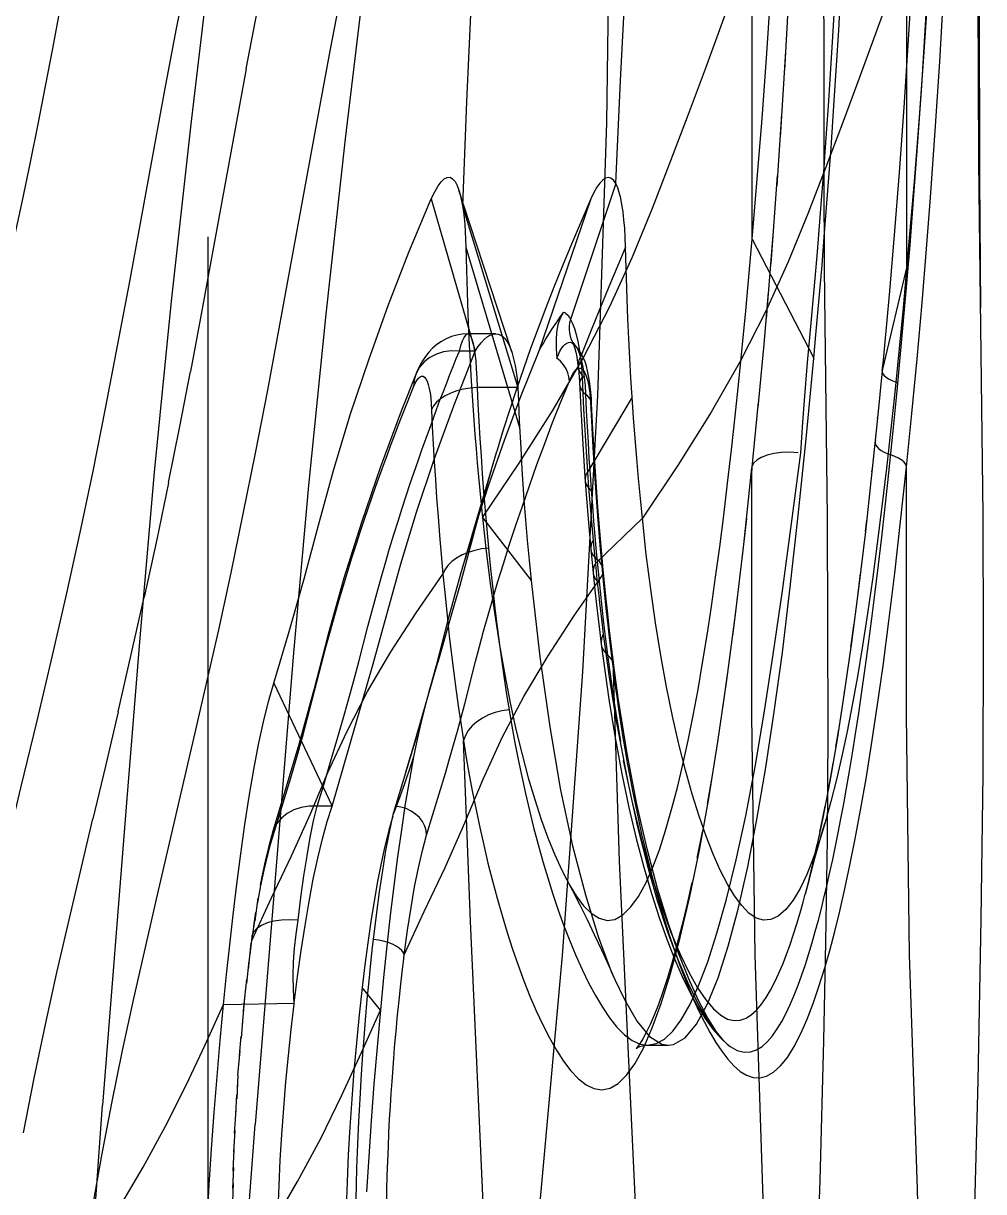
# Model space of a CAD drawing. Header units: inches. Extents: x 143011 to 144494, y -46023 to -44974.
# Drawn here: x 143825.37 to 143831.66, y -45379.39 to -45371.75 of the extents above; entities that cross this region are included whole.
import ezdxf

# ---------------------------------------------------------------- set-up
doc = ezdxf.new("R2010")
doc.units = ezdxf.units.IN
doc.header["$LTSCALE"] = 2
doc.header["$MEASUREMENT"] = 0
doc.linetypes.add('DASHED', pattern=[0.75, 0.5, -0.25])
doc.linetypes.add('HIDDEN', pattern=[9.525, 6.35, -3.175])
for name, color, linetype in [('CAV-COR', 1, 'CONTINUOUS'), ('DEFAULT_2', 8, 'HIDDEN'), ('wr2', 41, 'DASHED')]:
    doc.layers.add(name, color=color, linetype=linetype)

msp = doc.modelspace()

# ---------------------------------------------------------------- linework, layer by layer
at = {"layer": 'CAV-COR', "linetype": 'ByBlock'}
for p, q in [((143830.6109, -45371.8584), (143830.6086, -45371.277)), ((143831.1535, -45371.9857), (143831.1526, -45371.2521)), ((143830.7069, -45371.7916), (143830.7338, -45371.3295)), ((143831.2729, -45371.7924), (143831.2923, -45371.4523)), ((143830.6666, -45371.8696), (143830.6883, -45371.4929)), ((143831.6241, -45372.6472), (143831.6202, -45371.4902)), ((143831.3684, -45371.9963), (143831.3909, -45371.6103)), ((143830.6777, -45372.2535), (143830.7069, -45371.7916)), ((143831.2501, -45372.156), (143831.2729, -45371.7924)), ((143830.611, -45372.7498), (143830.6109, -45371.8584)), ((143830.6397, -45372.2861), (143830.6666, -45371.8696)), ((143831.3411, -45372.4195), (143831.3684, -45371.9963)), ((143831.2251, -45372.521), (143831.2501, -45372.156)), ((143830.6566, -45372.5614), (143830.6777, -45372.2535)), ((143831.3078, -45372.8868), (143831.3411, -45372.4195)), ((143831.1994, -45372.8702), (143831.2251, -45372.521)), ((143830.6341, -45372.8693), (143830.6566, -45372.5614)), ((143831.6277, -45373.031), (143831.6241, -45372.6472)), ((143830.6142, -45373.35), (143830.611, -45372.7498)), ((143830.6128, -45373.1431), (143830.6341, -45372.8693)), ((143831.1737, -45373.1976), (143831.1994, -45372.8702)), ((143831.2818, -45373.2232), (143831.3078, -45372.8868)), ((143831.6524, -45374.9656), (143831.6277, -45373.031)), ((143831.1484, -45373.5006), (143831.1737, -45373.1976)), ((143831.2525, -45373.5765), (143831.2818, -45373.2232)), ((143830.6326, -45374.9837), (143830.6142, -45373.35)), ((143831.0365, -45373.5246), (143830.9913, -45374.0206)), ((143831.1164, -45373.862), (143831.1484, -45373.5006)), ((143831.22, -45373.9421), (143831.2525, -45373.5765)), ((143831.0893, -45374.1509), (143831.1164, -45373.862)), ((143831.1859, -45374.3009), (143831.22, -45373.9421)), ((143830.9913, -45374.0206), (143830.9611, -45374.33)), ((143831.0634, -45374.4144), (143831.0893, -45374.1509)), ((143830.9611, -45374.33), (143830.9247, -45374.6813)), ((143831.1509, -45374.6486), (143831.1859, -45374.3009)), ((143831.0285, -45374.7509), (143831.0634, -45374.4144)), ((143831.6556, -45375.7818), (143831.6524, -45374.9656)), ((143830.6368, -45375.6825), (143830.6326, -45374.9837)), ((143830.637, -45376.3849), (143830.6368, -45375.6825)), ((143831.652, -45376.6589), (143831.6556, -45375.7818)), ((143830.6326, -45377.0852), (143830.637, -45376.3849)), ((143831.6405, -45377.612), (143831.652, -45376.6589)), ((143830.6232, -45377.7607), (143830.6326, -45377.0852)), ((143830.6289, -45377.3937), (143830.6314, -45377.3831)), ((143831.6196, -45378.669), (143831.6405, -45377.612)), ((143830.6098, -45378.4053), (143830.6232, -45377.7607)), ((143830.5846, -45379.3199), (143830.6098, -45378.4053)), ((143830.5541, -45380.2506), (143830.5846, -45379.3199))]:
    msp.add_line(p, q, dxfattribs=at)
for points in [[(143829.1307, -45367.1387), (143829.188, -45368.8658), (143829.2099, -45370.6199), (143829.1859, -45372.3949), (143829.1274, -45374.1822), (143829.0306, -45375.992), (143828.8976, -45377.8472), (143828.7237, -45379.7536), (143828.4971, -45381.7018), (143828.1875, -45383.689)], [(143831.1526, -45371.2521), (143830.8456, -45372.0947), (143830.7362, -45372.3888), (143830.6533, -45372.608)], [(143831.1893, -45371.395), (143831.1622, -45371.8542), (143831.1329, -45372.2972), (143831.1019, -45372.7236), (143831.0696, -45373.1329), (143831.0365, -45373.5246)], [(143830.611, -45372.691), (143830.6187, -45372.5865), (143830.6397, -45372.2861)], [(143830.9913, -45374.0206), (143830.9921, -45374.0307), (143830.9967, -45374.0414), (143831.005, -45374.0521), (143831.0169, -45374.0625), (143831.0321, -45374.0724), (143831.0503, -45374.0818), (143831.0712, -45374.0903), (143831.0944, -45374.0979)], [(143830.9455, -45374.4837), (143830.9462, -45374.4955), (143830.9506, -45374.5076), (143830.9588, -45374.5195), (143830.9705, -45374.5312), (143830.9855, -45374.5424), (143831.0036, -45374.5528), (143831.0244, -45374.5623), (143831.0474, -45374.5707)], [(143831.1509, -45374.6486), (143831.1454, -45374.6341), (143831.1348, -45374.6197), (143831.1191, -45374.6058), (143831.099, -45374.5928), (143831.0749, -45374.581), (143831.0474, -45374.5707)], [(143830.8149, -45377.0854), (143830.8499, -45376.8971), (143830.8856, -45376.6924), (143830.922, -45376.4667), (143830.9592, -45376.2195), (143830.997, -45375.9515), (143831.0351, -45375.6601), (143831.0734, -45375.3445), (143831.112, -45375.0066), (143831.1509, -45374.6486)], [(143831.0027, -45387.7838), (143831.082, -45386.4966), (143831.1575, -45385.1694), (143831.2233, -45383.7907), (143831.2603, -45382.3612), (143831.2608, -45380.8906), (143831.2221, -45379.3748), (143831.1702, -45377.8427), (143831.1511, -45376.2746), (143831.1509, -45374.6486)], [(143830.9247, -45374.6813), (143830.8813, -45375.0727), (143830.8365, -45375.4458), (143830.7904, -45375.7988), (143830.7434, -45376.1288), (143830.6958, -45376.433), (143830.6479, -45376.7097), (143830.6351, -45376.7762)], [(143830.6858, -45377.1334), (143830.7037, -45377.0447), (143830.7216, -45376.9529), (143830.7398, -45376.8554), (143830.7585, -45376.7518), (143830.7775, -45376.6421), (143830.7971, -45376.5245), (143830.8174, -45376.3979), (143830.8382, -45376.2627), (143830.8594, -45376.1195), (143830.8809, -45375.9676), (143830.9027, -45375.8076), (143830.9245, -45375.6414), (143830.9462, -45375.4685), (143830.9678, -45375.2899), (143830.9888, -45375.11), (143831.0285, -45374.7509)], [(143830.6203, -45377.9134), (143830.6483, -45377.8163), (143830.6812, -45377.6917), (143830.7142, -45377.5568), (143830.7475, -45377.412), (143830.7808, -45377.2569), (143830.8149, -45377.0854)], [(143830.6314, -45377.3831), (143830.6498, -45377.302), (143830.6678, -45377.2193), (143830.6858, -45377.1334)], [(143831.5437, -45381.0601), (143831.5681, -45380.4307), (143831.5884, -45379.8197), (143831.6196, -45378.669)]]:
    msp.add_lwpolyline(points, dxfattribs=at)
at = {"layer": 'DEFAULT_2', "color": 8, "linetype": 'HIDDEN'}
for p, q in [((143830.1406, -45373.1584), (143830.1401, -45371.207)), ((143831.6311, -45372.7603), (143831.6286, -45371.2835)), ((143830.354, -45372.0557), (143830.3841, -45371.5077)), ((143831.292, -45371.5071), (143831.2638, -45371.9347)), ((143830.2339, -45371.9739), (143830.2606, -45371.5783)), ((143830.2049, -45372.3698), (143830.2339, -45371.9739)), ((143830.3255, -45372.4933), (143830.3601, -45371.9294)), ((143831.1526, -45373.3391), (143831.1535, -45371.9857)), ((143831.2638, -45371.9347), (143831.2332, -45372.36)), ((143826.8287, -45372.0445), (143826.5301, -45373.675)), ((143830.1738, -45372.765), (143830.2049, -45372.3698)), ((143830.3032, -45372.809), (143830.334, -45372.3411)), ((143831.2332, -45372.36), (143831.2002, -45372.7824)), ((143830.6533, -45372.608), (143830.623, -45372.688)), ((143830.264, -45373.3182), (143830.3062, -45372.7419)), ((143830.5948, -45372.9049), (143830.611, -45372.691)), ((143831.6367, -45373.6064), (143831.6311, -45372.7603)), ((143829.2487, -45372.7956), (143828.9519, -45373.6841)), ((143830.1406, -45373.1584), (143830.1738, -45372.765)), ((143831.2002, -45372.7824), (143831.1648, -45373.2006)), ((143828.0399, -45372.8959), (143828.3276, -45373.8916)), ((143828.2898, -45373.0512), (143828.2213, -45372.8387)), ((143829.0849, -45372.8959), (143828.7435, -45373.8916)), ((143829.0849, -45372.8959), (143828.9586, -45373.1922)), ((143828.2445, -45372.9408), (143828.6061, -45374.1309)), ((143828.5664, -45373.8976), (143828.2898, -45373.0512)), ((143830.2334, -45373.6814), (143830.2769, -45373.1312)), ((143830.5976, -45373.3296), (143830.6128, -45373.1431)), ((143828.2661, -45373.2124), (143828.2721, -45373.4336)), ((143828.2661, -45373.2124), (143828.6182, -45374.3911)), ((143829.3153, -45373.3487), (143829.3117, -45373.2124)), ((143830.0981, -45373.6282), (143830.1406, -45373.1584)), ((143830.1406, -45373.1584), (143830.5446, -45373.9376)), ((143829.3195, -45373.483), (143829.3153, -45373.3487)), ((143831.1526, -45373.3391), (143830.9944, -45374.0101)), ((143828.2721, -45373.4336), (143828.2798, -45373.6475)), ((143829.2135, -45373.4453), (143829.1478, -45373.6043)), ((143830.5192, -45373.7784), (143830.5529, -45373.4158)), ((143829.3243, -45373.6153), (143829.3195, -45373.483)), ((143830.2461, -45373.5085), (143830.2141, -45373.8734)), ((143826.5301, -45373.675), (143826.4642, -45374.0256)), ((143829.1478, -45373.6043), (143829.082, -45373.7663)), ((143828.8256, -45373.7532), (143828.8075, -45373.7817)), ((143828.4611, -45373.7787), (143828.2794, -45373.7787)), ((143828.3671, -45373.8367), (143828.3866, -45373.8158)), ((143828.3866, -45373.8158), (143828.4062, -45373.7994)), ((143828.4062, -45373.7994), (143828.4256, -45373.7877)), ((143829.082, -45373.7663), (143829.016, -45373.9309)), ((143829.3394, -45373.9393), (143829.3328, -45373.8108)), ((143830.5025, -45373.9665), (143830.5192, -45373.7784)), ((143828.1717, -45373.8901), (143828.121, -45373.8968)), ((143828.224, -45373.8916), (143828.1717, -45373.8901)), ((143828.1881, -45374.2501), (143828.3276, -45373.8916)), ((143828.3276, -45373.8916), (143828.224, -45373.8916)), ((143828.8573, -45373.8754), (143828.861, -45373.9374)), ((143828.9656, -45373.8348), (143828.9663, -45373.836)), ((143828.9663, -45373.836), (143828.9927, -45373.8701)), ((143828.9711, -45373.8433), (143828.9767, -45373.8483)), ((143828.9767, -45373.8483), (143828.9768, -45373.8484)), ((143828.9781, -45373.8535), (143828.9927, -45373.8701)), ((143829.0083, -45373.8778), (143829.0159, -45373.9318)), ((143830.1799, -45374.2618), (143830.2167, -45373.8703)), ((143828.8858, -45373.9586), (143828.8614, -45373.9376)), ((143829.3466, -45374.0666), (143829.3394, -45373.9393)), ((143830.4937, -45374.4662), (143830.5446, -45373.9376)), ((143830.9913, -45374.0206), (143831.0014, -45373.9364)), ((143827.9411, -45374.0387), (143827.941, -45374.0389)), ((143829.0259, -45374.0385), (143829.027, -45374.0615)), ((143830.9944, -45374.0101), (143830.9913, -45374.0206)), ((143828.6061, -45374.1309), (143828.3405, -45374.1309)), ((143828.6061, -45374.1309), (143828.6099, -45374.2194)), ((143828.8881, -45374.2239), (143828.9439, -45374.0876)), ((143829.0084, -45374.0646), (143829.0104, -45374.0961)), ((143829.0104, -45374.0961), (143829.0184, -45374.2692)), ((143829.027, -45374.0615), (143829.0317, -45374.1671)), ((143829.3545, -45374.1928), (143829.3466, -45374.0666)), ((143829.0317, -45374.1671), (143829.0369, -45374.2715)), ((143829.05, -45374.1732), (143829.0548, -45374.2797)), ((143829.3545, -45374.1929), (143829.0624, -45374.6838)), ((143829.3638, -45374.3283), (143829.3545, -45374.1928)), ((143828.6099, -45374.2194), (143828.616, -45374.3489)), ((143829.0184, -45374.2692), (143829.0245, -45374.3864)), ((143829.0369, -45374.2715), (143829.0425, -45374.3753)), ((143829.0548, -45374.2797), (143829.0602, -45374.3853)), ((143829.083, -45374.2315), (143829.0849, -45374.2663)), ((143829.0849, -45374.2663), (143829.0887, -45374.3504)), ((143830.1387, -45374.6731), (143830.1812, -45374.2253)), ((143828.616, -45374.3489), (143828.6254, -45374.5278)), ((143829.0887, -45374.3504), (143829.093, -45374.4356)), ((143829.374, -45374.4623), (143829.3638, -45374.3283)), ((143830.9611, -45374.33), (143830.9641, -45374.3194)), ((143829.0425, -45374.3753), (143829.0487, -45374.4785)), ((143829.0602, -45374.3853), (143829.066, -45374.4901)), ((143829.0487, -45374.4785), (143829.0553, -45374.5812)), ((143829.066, -45374.4901), (143829.0724, -45374.5944)), ((143829.3848, -45374.5949), (143829.374, -45374.4623)), ((143830.4422, -45374.9676), (143830.4937, -45374.4662)), ((143830.9486, -45374.4721), (143830.9455, -45374.4837)), ((143828.4658, -45374.557), (143828.2293, -45375.3585)), ((143828.6254, -45374.5278), (143828.6333, -45374.6636)), ((143829.0553, -45374.5812), (143829.0624, -45374.6838)), ((143829.0724, -45374.5944), (143829.0793, -45374.6983)), ((143829.3965, -45374.7266), (143829.3848, -45374.5949)), ((143828.6333, -45374.6636), (143828.642, -45374.7984)), ((143829.0382, -45374.6108), (143829.0456, -45374.7181)), ((143830.138, -45374.6564), (143830.1387, -45374.6731)), ((143830.9247, -45374.6813), (143830.9302, -45374.6479)), ((143829.0456, -45374.7181), (143829.0537, -45374.828)), ((143829.0624, -45374.6838), (143829.0699, -45374.785)), ((143829.0793, -45374.6983), (143829.0867, -45374.8021)), ((143829.4088, -45374.8568), (143829.3965, -45374.7266)), ((143827.6274, -45374.9219), (143827.678, -45374.776)), ((143829.0699, -45374.785), (143829.0778, -45374.8848)), ((143829.0867, -45374.8021), (143829.0944, -45374.9043)), ((143829.0537, -45374.828), (143829.0689, -45375.016)), ((143829.0778, -45374.8848), (143829.0861, -45374.9839)), ((143829.4219, -45374.9854), (143829.4088, -45374.8568)), ((143828.5922, -45375.0375), (143828.6361, -45374.9079)), ((143829.0944, -45374.9043), (143829.1026, -45375.0056)), ((143829.1282, -45374.9717), (143829.1439, -45375.1619)), ((143828.3756, -45374.9818), (143828.6934, -45375.3926)), ((143828.6571, -45374.9981), (143828.6684, -45375.1296)), ((143829.0689, -45375.016), (143829.0843, -45375.1883)), ((143829.0861, -45374.9839), (143829.0948, -45375.0822)), ((143829.1026, -45375.0056), (143829.1111, -45375.1059)), ((143829.4219, -45374.9854), (143829.1139, -45375.2831)), ((143830.1025, -45374.9868), (143830.0726, -45375.2506)), ((143830.8813, -45375.0727), (143830.8916, -45374.9979)), ((143828.6684, -45375.1296), (143828.6806, -45375.261)), ((143829.0948, -45375.0822), (143829.104, -45375.1821)), ((143829.1111, -45375.1059), (143829.1201, -45375.2057)), ((143829.0843, -45375.1883), (143829.0948, -45375.2986)), ((143829.104, -45375.1821), (143829.1139, -45375.2831)), ((143829.1201, -45375.2057), (143829.1321, -45375.3326)), ((143829.1439, -45375.1619), (143829.1725, -45375.4685)), ((143827.6607, -45375.9396), (143827.841, -45375.2844)), ((143828.6806, -45375.261), (143828.6934, -45375.3926)), ((143829.1139, -45375.2831), (143829.1246, -45375.3877)), ((143828.9776, -45375.621), (143829.1617, -45375.3583)), ((143829.0948, -45375.2986), (143829.1108, -45375.4561)), ((143829.0988, -45375.3277), (143829.0991, -45375.3417)), ((143829.1321, -45375.3326), (143829.1452, -45375.4627)), ((143829.1617, -45375.3583), (143829.1658, -45375.3398)), ((143829.1658, -45375.3398), (143829.1659, -45375.3234)), ((143829.183, -45375.4959), (143829.1659, -45375.3234)), ((143830.8293, -45375.5145), (143830.8503, -45375.3467)), ((143829.1246, -45375.3877), (143829.1358, -45375.4913)), ((143825.9908, -45376.2522), (143826.1612, -45375.5025)), ((143829.1452, -45375.4627), (143829.1564, -45375.5684)), ((143830.042, -45375.5074), (143830.0109, -45375.7564)), ((143828.1907, -45375.5519), (143828.0825, -45375.9277)), ((143829.1564, -45375.5684), (143829.1682, -45375.6731)), ((143829.1319, -45375.6449), (143829.1425, -45375.7338)), ((143829.1535, -45375.6444), (143829.1659, -45375.745)), ((143826.4868, -45376.4282), (143826.6484, -45375.7158)), ((143827.5658, -45375.9259), (143827.6254, -45375.6942)), ((143829.1425, -45375.7338), (143829.1519, -45375.8094)), ((143829.1682, -45375.6731), (143829.1804, -45375.7767)), ((143830.7873, -45375.8306), (143830.8083, -45375.6755)), ((143828.1168, -45375.808), (143828.0247, -45376.119)), ((143829.1519, -45375.8094), (143829.1641, -45375.903)), ((143829.1659, -45375.745), (143829.2042, -45376.0254)), ((143829.1804, -45375.7767), (143829.1932, -45375.8791)), ((143829.2193, -45375.8896), (143829.2319, -45375.9901)), ((143827.3916, -45376.8712), (143827.6607, -45375.9396)), ((143827.9055, -45376.5401), (143828.0825, -45375.9277)), ((143828.0713, -45375.9497), (143827.992, -45376.245)), ((143829.1641, -45375.903), (143829.2022, -45376.1705)), ((143829.2723, -45377.2304), (143829.2319, -45375.9901)), ((143829.2319, -45375.9901), (143829.2424, -45376.0703)), ((143829.9792, -45375.9966), (143829.9468, -45376.2273)), ((143827.0087, -45376.0646), (143827.3916, -45376.8712)), ((143829.2424, -45376.0703), (143829.2537, -45376.1521)), ((143830.7434, -45376.1288), (143830.7463, -45376.1162)), ((143826.248, -45377.4516), (143826.4868, -45376.4282)), ((143827.9447, -45376.4089), (143827.7861, -45376.9349)), ((143830.6883, -45376.4826), (143830.707, -45376.3691)), ((143827.1736, -45376.4666), (143826.9988, -45377.0503)), ((143828.2957, -45377.6231), (143828.2509, -45376.4416)), ((143827.9062, -45376.5332), (143827.872, -45376.65)), ((143829.2971, -45376.5722), (143829.3885, -45376.997)), ((143828.0096, -45377.0613), (143828.1323, -45376.6543)), ((143829.8804, -45376.6569), (143829.8466, -45376.8544)), ((143826.9903, -45377.1135), (143827.1197, -45376.6841)), ((143827.2928, -45376.8712), (143827.3381, -45376.724)), ((143827.3916, -45376.8712), (143827.2401, -45376.8712)), ((143827.27, -45376.9675), (143827.2928, -45376.8712)), ((143827.3588, -45376.9712), (143827.3916, -45376.8712)), ((143827.8414, -45376.8762), (143827.8054, -45376.871)), ((143825.5891, -45377.9602), (143825.8252, -45376.9526)), ((143827.7885, -45376.935), (143827.7616, -45377.0287)), ((143827.7616, -45377.0287), (143827.7359, -45377.1319)), ((143829.8128, -45377.0393), (143829.7792, -45377.2114)), ((143830.6174, -45376.9776), (143830.5805, -45377.0966)), ((143830.5949, -45377.0547), (143830.6174, -45376.9768)), ((143829.3827, -45379.6137), (143829.2723, -45377.2304)), ((143830.5125, -45377.3512), (143830.488, -45377.4468)), ((143830.4893, -45377.4418), (143830.5018, -45377.3946)), ((143826.0928, -45378.1304), (143826.248, -45377.4516)), ((143826.9044, -45377.4737), (143826.8843, -45377.6205)), ((143827.2137, -45377.6513), (143827.2401, -45377.495)), ((143826.8895, -45377.5634), (143826.8756, -45377.655)), ((143826.8655, -45377.7489), (143826.8843, -45377.6205)), ((143826.8653, -45377.7272), (143826.853, -45377.844)), ((143826.8653, -45377.7273), (143826.8655, -45377.7489)), ((143826.8599, -45377.7672), (143826.8413, -45377.9378)), ((143827.644, -45377.8988), (143827.6553, -45377.7925)), ((143827.6553, -45377.7925), (143827.6609, -45377.7424)), ((143826.8451, -45377.8828), (143826.8305, -45378.0305)), ((143827.6058, -45377.9091), (143827.5877, -45378.057)), ((143827.6326, -45378.0128), (143827.644, -45377.8988)), ((143827.6211, -45378.1363), (143827.6326, -45378.0128)), ((143827.8288, -45378.1426), (143827.8403, -45378.0358)), ((143827.7067, -45378.205), (143827.5877, -45378.057)), ((143826.6577, -45378.4036), (143826.6795, -45378.1694)), ((143826.6795, -45378.1694), (143827.1438, -45378.159)), ((143826.8114, -45378.213), (143826.8205, -45378.1224)), ((143827.6096, -45378.2705), (143827.6211, -45378.1363)), ((143827.8173, -45378.2585), (143827.8288, -45378.1426)), ((143826.8054, -45378.249), (143826.7953, -45378.3883)), ((143827.7067, -45378.205), (143827.6848, -45378.4481)), ((143827.5981, -45378.4167), (143827.6096, -45378.2705)), ((143829.6209, -45378.3437), (143829.6757, -45378.2701)), ((143826.6374, -45378.6393), (143826.6577, -45378.4036)), ((143826.794, -45378.3754), (143826.7835, -45378.503)), ((143826.774, -45378.6311), (143826.7883, -45378.4729)), ((143827.6848, -45378.4481), (143827.6647, -45378.6896)), ((143829.455, -45378.4359), (143829.5926, -45378.4359)), ((143829.5924, -45378.4359), (143829.6256, -45378.4315)), ((143829.971, -45378.4227), (143829.9768, -45378.4277)), ((143826.6188, -45378.8761), (143826.6374, -45378.6393)), ((143826.774, -45378.6311), (143826.7664, -45378.7866)), ((143826.771, -45378.712), (143826.7762, -45378.6347)), ((143827.6647, -45378.6896), (143827.6467, -45378.9292)), ((143826.7655, -45378.759), (143826.7582, -45378.8862)), ((143826.6019, -45379.1131), (143826.6188, -45378.8761)), ((143826.752, -45379.0119), (143826.7622, -45378.8585)), ((143827.6467, -45378.9292), (143827.6307, -45379.1651)), ((143826.747, -45379.1355), (143826.7554, -45378.9944)), ((143826.587, -45379.3489), (143826.6019, -45379.1131)), ((143826.7432, -45379.2565), (143826.7504, -45379.1198)), ((143827.6307, -45379.1651), (143827.6169, -45379.3959)), ((143826.7408, -45379.3742), (143826.7468, -45379.2354)), ((143826.574, -45379.5825), (143826.587, -45379.3489)), ((143826.7408, -45379.3742), (143826.7398, -45379.4882)), ((143826.7439, -45379.3915), (143826.7446, -45379.3415))]:
    msp.add_line(p, q, dxfattribs=at)
for points in [[(143826.7538, -45369.9809), (143826.4661, -45372.4066), (143826.3378, -45373.5647), (143826.2268, -45374.6851), (143826.1318, -45375.7688), (143826.0461, -45376.8214), (143825.8883, -45378.827)], [(143827.7631, -45370.0907), (143827.4772, -45372.5018), (143827.3492, -45373.6509), (143827.2366, -45374.7718), (143827.1386, -45375.8661), (143826.8863, -45378.9551)], [(143829.2487, -45372.7956), (143829.2781, -45372.1216), (143829.3136, -45371.4657), (143829.3545, -45370.8268), (143829.3993, -45370.2048)], [(143826.0663, -45373.437), (143826.2957, -45372.1843), (143826.3729, -45371.7808), (143826.4503, -45371.387), (143826.5272, -45371.0093), (143826.6032, -45370.6498), (143826.6788, -45370.307)], [(143826.8288, -45372.044), (143826.8897, -45371.7274), (143826.9523, -45371.4105), (143827.0192, -45371.0816), (143827.0914, -45370.7389), (143827.1678, -45370.3889)], [(143828.3811, -45370.3168), (143828.3393, -45370.946), (143828.3018, -45371.5934), (143828.2698, -45372.2583), (143828.2445, -45372.9408)], [(143827.0494, -45373.7197), (143827.2947, -45372.3762), (143827.3809, -45371.9151), (143827.4708, -45371.453), (143827.5646, -45370.9931), (143827.6621, -45370.5379)], [(143828.3756, -45374.9818), (143828.6163, -45374.6246), (143828.8389, -45374.2755), (143829.0373, -45373.9341), (143829.2088, -45373.6006), (143829.3572, -45373.2748), (143829.4885, -45372.9559), (143829.6091, -45372.6444), (143829.7237, -45372.3408), (143829.834, -45372.0443), (143830.1401, -45371.207)], [(143824.5809, -45375.7255), (143824.6419, -45375.5479), (143824.7036, -45375.3647), (143824.7658, -45375.1759), (143824.8282, -45374.9806), (143824.8905, -45374.7791), (143824.9524, -45374.5713), (143825.0142, -45374.3553), (143825.0756, -45374.1302), (143825.136, -45373.8973), (143825.195, -45373.658), (143825.253, -45373.4109), (143825.3098, -45373.1579), (143825.3642, -45372.9053), (143825.4163, -45372.6553), (143825.4667, -45372.4058), (143825.5156, -45372.1573), (143825.5629, -45371.9103), (143825.609, -45371.664)], [(143828.0399, -45372.8959), (143828.0626, -45372.8488), (143828.0843, -45372.8111), (143828.1052, -45372.7828), (143828.1254, -45372.7641), (143828.1446, -45372.7547), (143828.1627, -45372.7544), (143828.1796, -45372.7633), (143828.1954, -45372.7812), (143828.2098, -45372.808), (143828.2213, -45372.8389)], [(143829.2487, -45372.7956), (143829.2328, -45372.7736), (143829.2163, -45372.7602), (143829.1992, -45372.7554), (143829.1812, -45372.7595), (143829.1626, -45372.7723), (143829.1436, -45372.7924), (143829.1244, -45372.8195), (143829.1048, -45372.854), (143829.0849, -45372.8959)], [(143830.623, -45372.688), (143830.5044, -45372.994), (143830.3759, -45373.3067), (143830.2314, -45373.6266), (143830.0645, -45373.9551), (143829.8715, -45374.2921), (143829.6553, -45374.6353), (143829.4219, -45374.9854)], [(143829.3117, -45373.2124), (143829.3095, -45373.1481), (143829.306, -45373.088), (143829.3014, -45373.0322), (143829.2955, -45372.9805), (143829.2884, -45372.933), (143829.2802, -45372.8907), (143829.2709, -45372.8538), (143829.2604, -45372.8221), (143829.2487, -45372.7956)], [(143827.0087, -45376.0646), (143827.1105, -45375.7268), (143827.2088, -45375.3827), (143827.3014, -45375.0322), (143827.3993, -45374.6731), (143827.5101, -45374.3091), (143827.6307, -45373.9486), (143827.7574, -45373.5942), (143827.8935, -45373.2434), (143828.0399, -45372.8959)], [(143828.2213, -45372.8389), (143828.2227, -45372.8434), (143828.2343, -45372.8877), (143828.2445, -45372.9408)], [(143830.5529, -45373.4158), (143830.5678, -45373.241), (143830.5948, -45372.9049)], [(143828.2445, -45372.9408), (143828.25, -45372.9783), (143828.2548, -45373.0189), (143828.2587, -45373.0626), (143828.262, -45373.1094), (143828.2644, -45373.1594), (143828.2661, -45373.2124)], [(143828.9586, -45373.1922), (143828.8995, -45373.3342), (143828.8433, -45373.4725), (143828.79, -45373.608), (143828.739, -45373.7424), (143828.6901, -45373.8759), (143828.6428, -45374.0082), (143828.5972, -45374.1408), (143828.5532, -45374.2742), (143828.5112, -45374.4075), (143828.471, -45374.5397), (143828.4658, -45374.557)], [(143829.3117, -45373.2124), (143829.279, -45373.2893), (143829.2135, -45373.4453)], [(143831.1648, -45373.2006), (143831.128, -45373.6088), (143831.1024, -45373.8759), (143831.0757, -45374.1401), (143831.048, -45374.4015), (143831.0192, -45374.6586), (143830.9895, -45374.9083), (143830.9587, -45375.151), (143830.9271, -45375.3862), (143830.8949, -45375.61), (143830.8623, -45375.8214), (143830.8291, -45376.0213), (143830.7954, -45376.2088), (143830.7615, -45376.3827), (143830.7271, -45376.5443), (143830.6919, -45376.6962), (143830.6558, -45376.8394), (143830.6174, -45376.9776)], [(143830.5446, -45373.9376), (143830.5583, -45373.7864), (143830.5976, -45373.3296)], [(143825.0268, -45378.1486), (143825.2462, -45377.2034), (143825.3534, -45376.7513), (143825.4597, -45376.3122), (143825.5606, -45375.8849), (143825.6536, -45375.4756), (143825.7413, -45375.0792), (143825.8261, -45374.6779), (143825.9084, -45374.267), (143826.0663, -45373.437)], [(143828.2798, -45373.6475), (143828.2842, -45373.7516), (143828.289, -45373.8541), (143828.2942, -45373.955), (143828.2997, -45374.0542), (143828.3057, -45374.152), (143828.3121, -45374.2485), (143828.3188, -45374.3436), (143828.326, -45374.4378), (143828.3334, -45374.5312), (143828.3412, -45374.6236), (143828.3494, -45374.7149), (143828.3578, -45374.805), (143828.3665, -45374.894), (143828.3756, -45374.9818)], [(143828.9057, -45373.6361), (143828.8847, -45373.6658), (143828.8643, -45373.6953), (143828.8446, -45373.7244), (143828.8256, -45373.7532)], [(143828.9057, -45373.6361), (143828.8833, -45373.6755), (143828.8684, -45373.7193), (143828.86, -45373.7671), (143828.8567, -45373.8189), (143828.8573, -45373.8754)], [(143828.9057, -45373.6361), (143828.9136, -45373.64), (143828.9214, -45373.6455), (143828.9292, -45373.6525), (143828.9369, -45373.6613), (143828.9445, -45373.6718), (143828.9519, -45373.6841)], [(143828.9265, -45377.3527), (143828.9411, -45377.3787), (143828.9889, -45377.4566), (143829.0373, -45377.5224), (143829.0871, -45377.5713), (143829.1384, -45377.6031), (143829.1906, -45377.6179), (143829.2424, -45377.6116), (143829.2946, -45377.5815), (143829.3465, -45377.5302), (143829.3962, -45377.4615), (143829.4436, -45377.3747), (143829.4895, -45377.2706), (143829.533, -45377.1553), (143829.5741, -45377.0295), (143829.6135, -45376.8926), (143829.6511, -45376.7485), (143829.687, -45376.598), (143829.7214, -45376.4404), (143829.7543, -45376.2767), (143829.786, -45376.1073), (143829.8162, -45375.9319), (143829.8455, -45375.7507), (143829.8739, -45375.5638), (143829.9012, -45375.3711), (143829.9279, -45375.1723), (143829.954, -45374.9669), (143829.9796, -45374.7554), (143830.0046, -45374.5389), (143830.029, -45374.317), (143830.0527, -45374.0901), (143830.0981, -45373.6282)], [(143829.3328, -45373.8108), (143829.327, -45373.6808), (143829.3243, -45373.6153)], [(143826.6484, -45375.7158), (143826.7291, -45375.3432), (143826.8095, -45374.9571), (143826.8897, -45374.5594), (143826.9698, -45374.147), (143827.0494, -45373.7197)], [(143828.9519, -45373.6841), (143828.9458, -45373.7061), (143828.9424, -45373.7284), (143828.9417, -45373.7509), (143828.9438, -45373.7731), (143828.9485, -45373.7947), (143828.9559, -45373.8155), (143828.9656, -45373.8348)], [(143828.9519, -45373.6841), (143828.9651, -45373.7113), (143828.9775, -45373.7447), (143828.989, -45373.7838), (143828.9993, -45373.8283), (143829.0083, -45373.8778)], [(143828.2797, -45373.7787), (143828.2424, -45373.7809), (143828.2071, -45373.7869), (143828.1723, -45373.7969), (143828.1385, -45373.8108), (143828.1064, -45373.8283), (143828.0761, -45373.8494), (143828.0479, -45373.8737), (143828.0232, -45373.8998), (143828.0016, -45373.9272), (143827.9825, -45373.956), (143827.9657, -45373.9857), (143827.9508, -45374.0161), (143827.941, -45374.0389)], [(143828.224, -45373.8916), (143828.2345, -45373.8551), (143828.2449, -45373.8251), (143828.2551, -45373.8022), (143828.2655, -45373.7868), (143828.2757, -45373.7794), (143828.2796, -45373.7787)], [(143828.2797, -45373.7787), (143828.2855, -45373.7802), (143828.2947, -45373.7894), (143828.3035, -45373.8069), (143828.3115, -45373.8325), (143828.3187, -45373.8662), (143828.3252, -45373.9074), (143828.3306, -45373.9552), (143828.3349, -45374.0088), (143828.3382, -45374.0676), (143828.3405, -45374.1309)], [(143828.4256, -45373.7877), (143828.4442, -45373.7809), (143828.4621, -45373.7787)], [(143828.4621, -45373.7787), (143828.4788, -45373.7809), (143828.4945, -45373.7871), (143828.5087, -45373.7969), (143828.5216, -45373.8097), (143828.5333, -45373.8253), (143828.5439, -45373.8431), (143828.5534, -45373.863), (143828.562, -45373.8847), (143828.5665, -45373.8976)], [(143828.8075, -45373.7817), (143828.7901, -45373.8097), (143828.7736, -45373.8372), (143828.7581, -45373.8645), (143828.7435, -45373.8916)], [(143828.121, -45373.8968), (143828.0735, -45373.9114), (143828.0306, -45373.9335), (143827.9936, -45373.9624), (143827.9637, -45373.9973), (143827.9411, -45374.0387)], [(143827.9792, -45374.538), (143828.0278, -45374.4019), (143828.0513, -45374.3372), (143828.0744, -45374.2746), (143828.097, -45374.2141), (143828.1192, -45374.1557), (143828.141, -45374.0992), (143828.1624, -45374.0446), (143828.1834, -45373.9918), (143828.2039, -45373.9408), (143828.224, -45373.8916)], [(143828.7436, -45373.8915), (143828.6264, -45374.1836), (143828.5176, -45374.4765), (143828.4151, -45374.7699), (143828.3186, -45375.0639), (143828.257, -45375.264)], [(143828.3276, -45373.8916), (143828.3474, -45373.862), (143828.3671, -45373.8367)], [(143828.5665, -45373.8976), (143828.5699, -45373.9083), (143828.5769, -45373.9334), (143828.5832, -45373.9597), (143828.5888, -45373.9869), (143828.5936, -45374.0148), (143828.5977, -45374.0433), (143828.6012, -45374.0723), (143828.604, -45374.1016), (143828.6061, -45374.1309)], [(143828.8614, -45373.9376), (143828.8717, -45373.9138), (143828.8822, -45373.8929), (143828.893, -45373.875), (143828.904, -45373.8604), (143828.9151, -45373.849), (143828.9264, -45373.8407), (143828.9376, -45373.8358), (143828.9488, -45373.8344), (143828.96, -45373.8368), (143828.9711, -45373.8433)], [(143828.982, -45373.8543), (143828.9718, -45373.8431), (143828.9668, -45373.8368), (143828.9656, -45373.8348)], [(143828.9667, -45373.837), (143828.9694, -45373.8432), (143828.974, -45373.8558), (143828.9798, -45373.875), (143828.9859, -45373.8998), (143828.9919, -45373.9302), (143828.9978, -45373.9668)], [(143829.0897, -45374.238), (143829.0879, -45374.203), (143829.0848, -45374.1617), (143829.0808, -45374.123), (143829.076, -45374.0868), (143829.0702, -45374.0529), (143829.0634, -45374.0212), (143829.0556, -45373.9914), (143829.0463, -45373.9628), (143829.0349, -45373.9347), (143829.0211, -45373.9075), (143829.0046, -45373.8815), (143828.9846, -45373.8566), (143828.9767, -45373.8483)], [(143828.9927, -45373.8701), (143829.0031, -45373.8914), (143829.0127, -45373.9175), (143829.0214, -45373.9481), (143829.0292, -45373.9832), (143829.0359, -45374.0225), (143829.0415, -45374.0659)], [(143828.9439, -45374.0876), (143828.9414, -45374.0609), (143828.9343, -45374.0339), (143828.9226, -45374.0074), (143828.9063, -45373.9821), (143828.8858, -45373.9586)], [(143828.9978, -45373.9668), (143829.0028, -45374.007), (143829.0059, -45374.0349), (143829.0084, -45374.0646)], [(143829.016, -45373.9309), (143829.0084, -45373.9465), (143829.0033, -45373.9624), (143829.001, -45373.9784), (143829.0012, -45373.9943), (143829.0014, -45373.9961)], [(143829.016, -45373.9309), (143829.0185, -45373.9514), (143829.0208, -45373.9725), (143829.0228, -45373.994), (143829.0245, -45374.016), (143829.0259, -45374.0385)], [(143830.4584, -45374.5581), (143830.4724, -45374.3567), (143830.4871, -45374.1594), (143830.5025, -45373.9665)], [(143826.3208, -45374.7522), (143826.3944, -45374.3844), (143826.4644, -45374.0244)], [(143827.9411, -45374.0387), (143827.8433, -45374.2842), (143827.7087, -45374.6488), (143827.5836, -45375.0134), (143827.4684, -45375.3792), (143827.3648, -45375.7452), (143827.2705, -45376.1085), (143827.1736, -45376.4666)], [(143827.941, -45374.0389), (143827.9286, -45374.0803), (143827.9245, -45374.1259)], [(143827.9245, -45374.1259), (143827.935, -45374.1024), (143827.9455, -45374.0836), (143827.9558, -45374.0695), (143827.9662, -45374.06), (143827.9766, -45374.0552), (143827.9864, -45374.0556), (143827.9957, -45374.0615), (143828.0046, -45374.0725), (143828.0127, -45374.0885), (143828.0199, -45374.1097), (143828.0264, -45374.1359), (143828.0318, -45374.1657), (143828.0362, -45374.1988), (143828.0395, -45374.2357), (143828.0418, -45374.2763)], [(143828.9439, -45374.0876), (143828.9531, -45374.067), (143828.9623, -45374.0493), (143828.9713, -45374.0344), (143828.9804, -45374.0224), (143828.9894, -45374.0132), (143828.9983, -45374.007), (143829.0026, -45374.0054)], [(143829.0016, -45373.9971), (143829.0042, -45374.0099), (143829.0098, -45374.0249), (143829.0179, -45374.0393), (143829.0285, -45374.0527), (143829.0414, -45374.065)], [(143829.0069, -45374.0039), (143829.0153, -45374.0039), (143829.0234, -45374.0069)], [(143829.0234, -45374.0069), (143829.0312, -45374.013), (143829.0387, -45374.0223), (143829.0457, -45374.0345), (143829.0523, -45374.0498), (143829.0585, -45374.0681), (143829.0641, -45374.0891), (143829.0691, -45374.1129), (143829.0735, -45374.1395)], [(143827.678, -45374.776), (143827.7268, -45374.6394), (143827.7505, -45374.5744), (143827.7737, -45374.5116), (143827.7965, -45374.4508), (143827.8189, -45374.3919), (143827.8408, -45374.3351), (143827.8624, -45374.2801), (143827.8835, -45374.2269), (143827.9042, -45374.1755), (143827.9245, -45374.1259)], [(143828.3405, -45374.1309), (143828.2947, -45374.1342), (143828.2499, -45374.1414), (143828.2071, -45374.1522), (143828.1673, -45374.1666), (143828.1315, -45374.184), (143828.1004, -45374.2042), (143828.0747, -45374.2266), (143828.0551, -45374.2508), (143828.0418, -45374.2763)], [(143828.3405, -45374.1309), (143828.3456, -45374.2394), (143828.3514, -45374.3502), (143828.3581, -45374.4631), (143828.3655, -45374.578), (143828.3738, -45374.6948), (143828.3828, -45374.8137), (143828.3927, -45374.9347), (143828.4035, -45375.0576), (143828.4151, -45375.1822)], [(143829.027, -45374.0615), (143829.0192, -45374.074), (143829.0139, -45374.087), (143829.0113, -45374.1001), (143829.011, -45374.1094)], [(143829.011, -45374.1094), (143829.0113, -45374.1133), (143829.014, -45374.1263), (143829.0193, -45374.1389), (143829.0271, -45374.151), (143829.0374, -45374.1625), (143829.05, -45374.1732)], [(143829.0415, -45374.0659), (143829.0434, -45374.0824), (143829.0451, -45374.0995), (143829.0466, -45374.1171), (143829.0479, -45374.1353), (143829.0491, -45374.154), (143829.05, -45374.1732)], [(143829.0897, -45374.2379), (143829.0894, -45374.2333), (143829.0854, -45374.2171), (143829.0774, -45374.2014), (143829.0655, -45374.1867), (143829.05, -45374.1732)], [(143829.0735, -45374.1395), (143829.0773, -45374.1682), (143829.0805, -45374.1988), (143829.083, -45374.2315)], [(143827.841, -45375.2844), (143827.9432, -45374.9465), (143828.06, -45374.6018), (143828.1881, -45374.2501)], [(143828.0418, -45374.2763), (143828.0469, -45374.3873), (143828.0528, -45374.5005), (143828.0595, -45374.6159), (143828.0669, -45374.7333), (143828.0752, -45374.8529), (143828.0843, -45374.9745), (143828.0942, -45375.0983), (143828.105, -45375.224), (143828.1165, -45375.3517)], [(143828.6361, -45374.9079), (143828.6828, -45374.7733), (143828.732, -45374.635), (143828.7826, -45374.4968), (143828.8344, -45374.3602), (143828.8881, -45374.2239)], [(143829.0849, -45374.2663), (143829.0892, -45374.2499), (143829.0897, -45374.238)], [(143829.1659, -45375.3234), (143829.1565, -45375.2218), (143829.1433, -45375.0711), (143829.1306, -45374.9137), (143829.1186, -45374.7498), (143829.1075, -45374.5791), (143829.0975, -45374.4018), (143829.0897, -45374.2379)], [(143829.0245, -45374.3864), (143829.0312, -45374.5003), (143829.0382, -45374.6108)], [(143829.093, -45374.4356), (143829.0977, -45374.5219), (143829.1084, -45374.6979)], [(143827.9029, -45374.7595), (143827.9543, -45374.6095), (143827.9792, -45374.538)], [(143829.6757, -45378.2701), (143829.7319, -45378.1719), (143829.79, -45378.0458), (143829.8495, -45377.8893), (143829.9101, -45377.7018), (143829.9725, -45377.4803), (143830.0361, -45377.2229), (143830.0987, -45376.9331), (143830.1595, -45376.6135), (143830.2193, -45376.2617), (143830.279, -45375.877), (143830.3389, -45375.4615), (143830.3987, -45375.0205), (143830.4584, -45374.5581)], [(143830.4423, -45374.5568), (143830.3867, -45374.5543), (143830.3329, -45374.5563), (143830.2828, -45374.5627), (143830.2381, -45374.5733), (143830.2002, -45374.5878), (143830.1705, -45374.6057), (143830.1499, -45374.6264), (143830.1392, -45374.6491), (143830.138, -45374.6564)], [(143828.2509, -45376.4416), (143828.2692, -45376.5536), (143828.2891, -45376.6664), (143828.3105, -45376.7801), (143828.3333, -45376.8949), (143828.3575, -45377.0106), (143828.3835, -45377.1264), (143828.4111, -45377.2426), (143828.4403, -45377.3589), (143828.4711, -45377.4736), (143828.5033, -45377.5863), (143828.537, -45377.6973), (143828.5721, -45377.8057), (143828.6087, -45377.9116), (143828.6465, -45378.0148), (143828.6861, -45378.1141), (143828.7272, -45378.21), (143828.7696, -45378.3021), (143828.8137, -45378.3877), (143828.8592, -45378.4674), (143828.9058, -45378.5407), (143828.9538, -45378.6031), (143829.0029, -45378.6549), (143829.0532, -45378.6957), (143829.1045, -45378.7197), (143829.1569, -45378.7267), (143829.21, -45378.7167), (143829.2637, -45378.6851), (143829.3179, -45378.6323), (143829.3726, -45378.5576), (143829.4283, -45378.4543), (143829.4861, -45378.3221), (143829.5457, -45378.1612), (143829.6064, -45377.9652), (143829.6686, -45377.7313), (143829.7323, -45377.4621), (143829.7952, -45377.1591), (143829.8564, -45376.8209), (143829.9168, -45376.4485), (143829.9754, -45376.0465), (143830.0319, -45375.6164), (143830.0864, -45375.1572), (143830.138, -45374.6564)], [(143828.4325, -45374.671), (143828.3957, -45374.8015), (143828.3605, -45374.9296)], [(143829.0624, -45374.6838), (143829.0547, -45374.6974), (143829.0495, -45374.7112), (143829.047, -45374.7253), (143829.0469, -45374.7367)], [(143829.0469, -45374.7367), (143829.0471, -45374.7392), (143829.05, -45374.753), (143829.0554, -45374.7663), (143829.0634, -45374.7791), (143829.0739, -45374.791), (143829.0867, -45374.8021)], [(143829.1084, -45374.6979), (143829.1145, -45374.7878), (143829.1282, -45374.9717)], [(143829.9885, -45387.6938), (143830.0684, -45386.4074), (143830.1442, -45385.083), (143830.2099, -45383.7179), (143830.2469, -45382.3115), (143830.2481, -45380.8642), (143830.2111, -45379.3756), (143830.1593, -45377.8468), (143830.1391, -45376.2794), (143830.1387, -45374.6731)], [(143826.3205, -45374.7535), (143826.2434, -45375.1251), (143826.1612, -45375.5025)], [(143827.6254, -45375.6942), (143827.683, -45375.478), (143827.7113, -45375.3757), (143827.7395, -45375.2774), (143827.7676, -45375.183), (143827.7954, -45375.0919), (143827.8228, -45375.0043), (143827.8499, -45374.92), (143827.8766, -45374.8385), (143827.9029, -45374.7595)], [(143828.642, -45374.7984), (143828.6468, -45374.8653), (143828.6571, -45374.9981)], [(143827.3218, -45375.9397), (143827.3508, -45375.8293), (143827.3797, -45375.7225), (143827.4084, -45375.6195), (143827.4369, -45375.5205), (143827.4651, -45375.4252), (143827.4931, -45375.3334), (143827.5207, -45375.245), (143827.5479, -45375.16), (143827.5748, -45375.0779), (143827.6013, -45374.9985), (143827.6274, -45374.9219)], [(143828.3605, -45374.9296), (143828.2261, -45375.4254), (143828.1907, -45375.5519)], [(143829.6256, -45378.4315), (143829.7016, -45378.3873), (143829.7759, -45378.2966), (143829.8478, -45378.1642), (143829.9171, -45377.9941), (143829.984, -45377.7868), (143830.0488, -45377.5439), (143830.1115, -45377.2676), (143830.172, -45376.9588), (143830.2301, -45376.618), (143830.2852, -45376.2528), (143830.338, -45375.864), (143830.3901, -45375.437), (143830.4422, -45374.9676)], [(143828.3756, -45374.9818), (143828.3996, -45375.2007), (143828.4264, -45375.4127), (143828.4557, -45375.6179), (143828.4872, -45375.8176), (143828.5209, -45376.0108), (143828.5567, -45376.1945), (143828.5945, -45376.3679), (143828.634, -45376.5318), (143828.6749, -45376.6849), (143828.7169, -45376.8267), (143828.7598, -45376.9577), (143828.8039, -45377.0784), (143828.8488, -45377.1894), (143828.8944, -45377.29), (143828.9265, -45377.3527)], [(143828.4118, -45375.6209), (143828.4429, -45375.5126), (143828.4763, -45375.4003), (143828.5123, -45375.2838), (143828.5509, -45375.1629), (143828.5922, -45375.0375)], [(143830.3602, -45377.5474), (143830.3114, -45377.5908), (143830.2634, -45377.6132), (143830.2152, -45377.6167), (143830.1671, -45377.6027), (143830.1195, -45377.5708), (143830.0722, -45377.5214), (143830.0251, -45377.4578), (143829.9783, -45377.3806), (143829.9319, -45377.2892), (143829.8855, -45377.1844), (143829.8392, -45377.0667), (143829.7933, -45376.9358), (143829.7482, -45376.7918), (143829.7038, -45376.6344), (143829.6605, -45376.4641), (143829.619, -45376.2824), (143829.5797, -45376.0886), (143829.5426, -45375.8834), (143829.5081, -45375.6704), (143829.4762, -45375.4506), (143829.4474, -45375.2224), (143829.4219, -45374.9854)], [(143829.0992, -45375.1313), (143829.0916, -45375.1456), (143829.0865, -45375.1602), (143829.0841, -45375.175), (143829.0843, -45375.1883)], [(143828.4151, -45375.1822), (143828.3691, -45375.187), (143828.3241, -45375.196), (143828.2813, -45375.2092), (143828.2415, -45375.2262), (143828.2056, -45375.2465), (143828.1746, -45375.2698), (143828.149, -45375.2955), (143828.1295, -45375.323), (143828.1165, -45375.3517)], [(143828.4151, -45375.1822), (143828.4285, -45375.3177), (143828.4423, -45375.4487), (143828.4565, -45375.575), (143828.4711, -45375.6967), (143828.486, -45375.8139), (143828.5014, -45375.9267), (143828.517, -45376.0353), (143828.533, -45376.1397), (143828.5493, -45376.2399)], [(143829.0843, -45375.1883), (143829.0874, -45375.2041), (143829.093, -45375.2181), (143829.1011, -45375.2314), (143829.1118, -45375.2439), (143829.1247, -45375.2554)], [(143829.1139, -45375.2831), (143829.1062, -45375.2977), (143829.1012, -45375.3127), (143829.0988, -45375.3277)], [(143829.1659, -45375.3234), (143829.1657, -45375.3213), (143829.1614, -45375.3032), (143829.153, -45375.286), (143829.1407, -45375.2699), (143829.1247, -45375.2554)], [(143826.8655, -45377.7489), (143826.9935, -45377.4701), (143827.1256, -45377.1946), (143827.249, -45376.9216), (143827.3639, -45376.651), (143827.4863, -45376.3838), (143827.6225, -45376.1203), (143827.7755, -45375.8605), (143827.9415, -45375.6045), (143828.1165, -45375.3517)], [(143828.2293, -45375.3585), (143828.1478, -45375.654), (143828.0713, -45375.9497)], [(143828.1165, -45375.3517), (143828.1299, -45375.4906), (143828.1438, -45375.625), (143828.158, -45375.7548), (143828.1726, -45375.8801), (143828.1876, -45376.0009), (143828.2029, -45376.1174), (143828.2186, -45376.2297), (143828.2346, -45376.3378), (143828.2509, -45376.4416)], [(143829.0991, -45375.3417), (143829.1022, -45375.3574), (143829.1078, -45375.3716), (143829.116, -45375.3852), (143829.1267, -45375.3978), (143829.1397, -45375.4095)], [(143828.6934, -45375.3926), (143828.7514, -45375.8939), (143828.8156, -45376.3519), (143828.8859, -45376.765), (143828.9641, -45377.1309), (143829.0485, -45377.4502), (143829.1335, -45377.7247), (143829.2184, -45377.9532), (143829.2405, -45378.0047)], [(143829.1108, -45375.4561), (143829.1213, -45375.5524), (143829.1319, -45375.6449)], [(143829.1358, -45375.4913), (143829.1416, -45375.5426), (143829.1535, -45375.6444)], [(143829.1725, -45375.4685), (143829.1836, -45375.5767), (143829.1951, -45375.6829)], [(143829.2353, -45375.9496), (143829.2325, -45375.9281), (143829.2199, -45375.8267), (143829.2074, -45375.721), (143829.1951, -45375.6107), (143829.183, -45375.4959)], [(143827.8629, -45377.8445), (143827.9933, -45377.559), (143828.1302, -45377.2729), (143828.2601, -45376.9793), (143828.3796, -45376.6937), (143828.5051, -45376.422), (143828.6455, -45376.1531), (143828.8041, -45375.8861), (143828.9776, -45375.621)], [(143828.3303, -45375.9235), (143828.3559, -45375.8256), (143828.3829, -45375.7251), (143828.4118, -45375.6209)], [(143829.1951, -45375.6829), (143829.207, -45375.7872), (143829.2193, -45375.8896)], [(143829.1659, -45375.745), (143829.1584, -45375.7606), (143829.1535, -45375.7765), (143829.1513, -45375.7925), (143829.1519, -45375.8094)], [(143829.1519, -45375.8094), (143829.155, -45375.8241), (143829.1608, -45375.8391), (143829.1692, -45375.8534), (143829.1801, -45375.8668), (143829.1932, -45375.8791)], [(143829.2353, -45375.9495), (143829.2307, -45375.9304), (143829.2221, -45375.9119), (143829.2095, -45375.8946), (143829.1932, -45375.8791)], [(143829.1932, -45375.8791), (143829.2326, -45376.1653), (143829.2781, -45376.4483)], [(143827.1197, -45376.6841), (143827.1593, -45376.5495), (143827.1963, -45376.4191), (143827.2305, -45376.293), (143827.3218, -45375.9397)], [(143827.3381, -45376.724), (143827.3813, -45376.5808), (143827.4224, -45376.4417), (143827.4615, -45376.3064), (143827.4986, -45376.1751), (143827.5335, -45376.0482), (143827.5658, -45375.9259)], [(143828.1861, -45376.4696), (143828.2113, -45376.3795), (143828.2353, -45376.2911), (143828.2589, -45376.2015), (143828.3303, -45375.9235)], [(143829.2319, -45375.9901), (143829.2357, -45375.97), (143829.2353, -45375.9496)], [(143829.9709, -45378.4227), (143829.9532, -45378.4048), (143829.9078, -45378.3479), (143829.851, -45378.2583), (143829.7895, -45378.1421), (143829.7255, -45378.0011), (143829.6588, -45377.8325), (143829.5905, -45377.6353), (143829.5216, -45377.4087), (143829.4533, -45377.1505), (143829.3865, -45376.8569), (143829.3228, -45376.5268), (143829.2643, -45376.1616), (143829.2353, -45375.9495)], [(143829.2042, -45376.0254), (143829.2478, -45376.3021), (143829.3298, -45376.7253)], [(143826.6795, -45378.1694), (143826.6992, -45377.9734), (143826.7204, -45377.7773), (143826.7432, -45377.581), (143826.7676, -45377.3819), (143826.7936, -45377.1827), (143826.8206, -45376.9908), (143826.849, -45376.8068), (143826.879, -45376.6302), (143826.9098, -45376.4671), (143826.9415, -45376.3194), (143826.9746, -45376.1853), (143827.0087, -45376.0646)], [(143829.2022, -45376.1705), (143829.2434, -45376.4227), (143829.2873, -45376.6588), (143829.3334, -45376.8788), (143829.3814, -45377.0828), (143829.4307, -45377.2708), (143829.4809, -45377.4429), (143829.5315, -45377.5998), (143829.5822, -45377.742), (143829.6326, -45377.8702), (143829.6827, -45377.9857), (143829.7324, -45378.0884), (143829.7818, -45378.179), (143829.8322, -45378.2599), (143829.884, -45378.3308), (143829.938, -45378.3918), (143829.9768, -45378.4277)], [(143829.2537, -45376.1521), (143829.2659, -45376.2355), (143829.2788, -45376.3208), (143829.2925, -45376.4077), (143829.3072, -45376.4961), (143829.3228, -45376.5859), (143829.3394, -45376.6772), (143829.3572, -45376.7696), (143829.376, -45376.8632), (143829.3959, -45376.9578), (143829.417, -45377.053), (143829.4395, -45377.149), (143829.4631, -45377.2456), (143829.4879, -45377.3415), (143829.5138, -45377.4364), (143829.5407, -45377.5306), (143829.5687, -45377.6231), (143829.5977, -45377.7138), (143829.6275, -45377.8028), (143829.6585, -45377.8896), (143829.6904, -45377.9743), (143829.7233, -45378.0569)], [(143825.9904, -45376.2538), (143825.9072, -45376.6091), (143825.8248, -45376.9543)], [(143828.0015, -45376.2043), (143827.982, -45376.282), (143827.9626, -45376.365), (143827.9434, -45376.4536), (143827.9243, -45376.5476)], [(143828.5493, -45376.2399), (143828.5029, -45376.2461), (143828.4577, -45376.2573), (143828.4145, -45376.2732), (143828.3746, -45376.2936), (143828.3387, -45376.3178), (143828.3077, -45376.3454), (143828.2824, -45376.3758), (143828.2633, -45376.4081), (143828.2509, -45376.4416)], [(143828.5493, -45376.2399), (143828.5677, -45376.3474), (143828.5876, -45376.4562), (143828.609, -45376.5661), (143828.6318, -45376.6766), (143828.6561, -45376.7875), (143828.682, -45376.8989), (143828.7098, -45377.0106), (143828.7391, -45377.1219), (143828.77, -45377.232), (143828.8023, -45377.3403), (143828.8362, -45377.4466), (143828.8714, -45377.551), (143828.9081, -45377.6528), (143828.9463, -45377.7516), (143828.986, -45377.8475), (143829.0273, -45377.9398), (143829.0701, -45378.0275), (143829.1143, -45378.1103), (143829.16, -45378.187), (143829.207, -45378.2562), (143829.2553, -45378.3169), (143829.3047, -45378.3672), (143829.3553, -45378.4051), (143829.4068, -45378.4286), (143829.455, -45378.4359)], [(143828.1323, -45376.6543), (143828.1597, -45376.5613), (143828.1861, -45376.4696)], [(143827.9243, -45376.5476), (143827.8966, -45376.6972), (143827.8701, -45376.8562), (143827.8446, -45377.0244), (143827.8197, -45377.2031), (143827.7953, -45377.3911), (143827.7718, -45377.5856), (143827.7493, -45377.7856), (143827.7277, -45377.992), (143827.7067, -45378.205)], [(143827.9244, -45376.5475), (143827.9089, -45376.5946), (143827.8934, -45376.6407), (143827.878, -45376.6859), (143827.8627, -45376.73), (143827.8473, -45376.773), (143827.832, -45376.8151), (143827.8167, -45376.8561), (143827.8014, -45376.896), (143827.7861, -45376.9349)], [(143830.6348, -45376.7825), (143830.6522, -45376.6884), (143830.6701, -45376.5884)], [(143830.6351, -45376.7762), (143830.6002, -45376.9582), (143830.553, -45377.1794), (143830.5065, -45377.3749)], [(143827.2401, -45376.8712), (143827.1889, -45376.8793), (143827.1409, -45376.8952), (143827.0976, -45376.9184), (143827.0603, -45376.9483), (143827.0301, -45376.9839), (143827.008, -45377.0242), (143826.9998, -45377.0467)], [(143828.0096, -45377.0613), (143828.0064, -45377.0307), (143827.9971, -45377.0006), (143827.9821, -45376.9718), (143827.962, -45376.9454), (143827.9373, -45376.9221), (143827.9084, -45376.9023), (143827.8761, -45376.8868), (143827.8414, -45376.8762)], [(143829.3529, -45376.8362), (143829.4143, -45377.0876), (143829.4778, -45377.3143), (143829.5421, -45377.5146), (143829.6066, -45377.6901), (143829.669, -45377.8386), (143829.7277, -45377.9606), (143829.7834, -45378.0595)], [(143830.5835, -45377.0402), (143830.6007, -45376.957), (143830.6178, -45376.8712)], [(143827.6609, -45377.7424), (143827.6806, -45377.583), (143827.7009, -45377.4321), (143827.7219, -45377.2908), (143827.7435, -45377.1603), (143827.7657, -45377.0414), (143827.7885, -45376.935)], [(143827.1684, -45377.6174), (143827.1871, -45377.4681), (143827.2066, -45377.3274), (143827.2269, -45377.1964), (143827.2481, -45377.0761), (143827.27, -45376.9675)], [(143827.2401, -45377.495), (143827.2679, -45377.3476), (143827.2969, -45377.2104), (143827.3272, -45377.0846), (143827.3588, -45376.9712)], [(143829.3885, -45376.997), (143829.4528, -45377.2554), (143829.5194, -45377.4878), (143829.5866, -45377.6935), (143829.6539, -45377.8747), (143829.719, -45378.0279), (143829.7806, -45378.1539), (143829.8388, -45378.2562), (143829.8941, -45378.3377), (143829.9467, -45378.3996), (143829.971, -45378.4227)], [(143826.9038, -45377.5011), (143826.9241, -45377.3907), (143826.9453, -45377.2894), (143826.9673, -45377.197), (143826.9903, -45377.1135)], [(143826.9998, -45377.0467), (143826.9937, -45377.0675), (143826.9735, -45377.1419), (143826.9546, -45377.22), (143826.9369, -45377.3015), (143826.9202, -45377.3862)], [(143826.9988, -45377.0503), (143826.9946, -45377.0678), (143826.9903, -45377.1135)], [(143827.956, -45377.2736), (143827.9821, -45377.1616), (143828.0096, -45377.0613)], [(143830.5805, -45377.0966), (143830.5404, -45377.2119), (143830.4986, -45377.3174), (143830.4551, -45377.4085), (143830.4089, -45377.4851), (143830.3602, -45377.5474)], [(143830.5018, -45377.3946), (143830.5513, -45377.2111), (143830.5743, -45377.1277), (143830.5949, -45377.0547)], [(143827.7359, -45377.1319), (143827.7114, -45377.2439), (143827.6882, -45377.3641), (143827.6661, -45377.4916), (143827.6451, -45377.6255), (143827.625, -45377.765), (143827.6058, -45377.9091)], [(143830.5125, -45377.3512), (143830.5308, -45377.2761), (143830.5487, -45377.199), (143830.5663, -45377.1204)], [(143827.8629, -45377.8445), (143827.8848, -45377.6831), (143827.9074, -45377.5342), (143827.9311, -45377.3977), (143827.956, -45377.2736)], [(143828.9266, -45377.3522), (143828.9643, -45377.4236), (143829.0119, -45377.5163), (143829.0595, -45377.6118), (143829.1071, -45377.7103), (143829.1545, -45377.8114), (143829.2017, -45377.9151), (143829.2415, -45378.0047)], [(143829.7459, -45377.3711), (143829.7128, -45377.5187), (143829.6802, -45377.6544), (143829.6481, -45377.7788), (143829.6166, -45377.8921), (143829.5859, -45377.9944), (143829.556, -45378.0863), (143829.527, -45378.168), (143829.4992, -45378.2391), (143829.4725, -45378.3007), (143829.4473, -45378.3527), (143829.4248, -45378.3937), (143829.4068, -45378.4225)], [(143829.9768, -45378.4277), (143829.9964, -45378.443), (143830.0433, -45378.4696), (143830.0877, -45378.481), (143830.1294, -45378.4791), (143830.1688, -45378.4658), (143830.2058, -45378.4428), (143830.2407, -45378.4115), (143830.2737, -45378.3732), (143830.3049, -45378.3289), (143830.3345, -45378.2798), (143830.3629, -45378.2261), (143830.3901, -45378.1682), (143830.4163, -45378.1068), (143830.4415, -45378.0425), (143830.4657, -45377.9756), (143830.489, -45377.9067), (143830.5115, -45377.8359), (143830.5331, -45377.7638), (143830.5538, -45377.6906), (143830.574, -45377.6158), (143830.5937, -45377.5396), (143830.6127, -45377.4623), (143830.6289, -45377.3937)], [(143829.7834, -45378.0595), (143829.8364, -45378.1376), (143829.8868, -45378.1967), (143829.9343, -45378.2383), (143829.9793, -45378.2637), (143830.022, -45378.2741), (143830.0624, -45378.2717), (143830.1005, -45378.2582), (143830.1363, -45378.2353), (143830.1702, -45378.2042), (143830.2023, -45378.1662), (143830.2326, -45378.1227), (143830.2615, -45378.0743), (143830.2891, -45378.0214), (143830.3156, -45377.9646), (143830.341, -45377.9046), (143830.3655, -45377.8417), (143830.389, -45377.7763), (143830.4116, -45377.709), (143830.4333, -45377.6399), (143830.4542, -45377.5696), (143830.4742, -45377.4982), (143830.488, -45377.4467)], [(143827.1684, -45377.6174), (143827.1132, -45377.6142), (143827.0598, -45377.6161), (143827.01, -45377.6232), (143826.9655, -45377.6351), (143826.9278, -45377.6515), (143826.8981, -45377.6718), (143826.8774, -45377.6953), (143826.8664, -45377.7213), (143826.8653, -45377.7272)], [(143827.1429, -45378.1594), (143827.1379, -45378.0707), (143827.1367, -45377.9809), (143827.1391, -45377.8904), (143827.1452, -45377.7994), (143827.155, -45377.7082), (143827.1684, -45377.6174)], [(143827.1429, -45378.1594), (143827.1651, -45377.9848), (143827.1887, -45377.8149), (143827.2137, -45377.6513)], [(143828.4588, -45382.0471), (143828.4366, -45380.9873), (143828.3987, -45379.8972), (143828.2957, -45377.6231)], [(143827.8629, -45377.8445), (143827.8574, -45377.8295), (143827.8465, -45377.8145), (143827.8306, -45377.8), (143827.81, -45377.7864), (143827.7854, -45377.7739), (143827.7574, -45377.763), (143827.7267, -45377.754), (143827.6943, -45377.7471), (143827.6609, -45377.7424)], [(143827.8403, -45378.0358), (143827.8516, -45377.9366), (143827.8573, -45377.8897), (143827.8629, -45377.8445)], [(143825.37, -45379.0093), (143825.4412, -45378.6507), (143825.5145, -45378.2989), (143825.5891, -45377.9602)], [(143829.7233, -45378.0569), (143829.7573, -45378.1361), (143829.7924, -45378.2123), (143829.8283, -45378.2853), (143829.8653, -45378.3534), (143829.9032, -45378.4168), (143829.9417, -45378.4753), (143829.9812, -45378.5264), (143830.0214, -45378.5702), (143830.0623, -45378.6064), (143830.1041, -45378.6317), (143830.1468, -45378.646), (143830.1903, -45378.6493), (143830.2345, -45378.6381), (143830.2799, -45378.6114), (143830.3258, -45378.5703), (143830.3707, -45378.515), (143830.4151, -45378.4437), (143830.459, -45378.3581), (143830.5007, -45378.2639), (143830.54, -45378.162), (143830.5777, -45378.0514), (143830.614, -45377.9354), (143830.6203, -45377.9134)], [(143826.831, -45378.0021), (143826.8178, -45378.1243), (143826.803, -45378.3017)], [(143829.2405, -45378.0047), (143829.3039, -45378.137), (143829.3877, -45378.2792), (143829.4688, -45378.3773), (143829.5481, -45378.4282), (143829.5924, -45378.4359)], [(143827.5877, -45378.057), (143827.5677, -45378.2365), (143827.5496, -45378.4192), (143827.5334, -45378.6038), (143827.519, -45378.7887), (143827.5065, -45378.9723), (143827.4964, -45379.1531), (143827.4888, -45379.3297)], [(143825.5794, -45381.4882), (143825.6035, -45381.1689), (143825.6341, -45380.8443), (143825.6713, -45380.5146), (143825.7155, -45380.1797), (143825.7662, -45379.8405), (143825.8221, -45379.4994), (143825.8832, -45379.1571), (143825.9495, -45378.8136), (143826.0193, -45378.4708), (143826.0928, -45378.1304)], [(143825.82, -45379.7788), (143825.9946, -45379.5051), (143826.1543, -45379.2338), (143826.3011, -45378.9644), (143826.4355, -45378.697), (143826.5603, -45378.4319), (143826.6795, -45378.1694)], [(143827.0345, -45379.6642), (143827.0377, -45379.5117), (143827.0433, -45379.3527), (143827.0514, -45379.1883), (143827.0618, -45379.0195), (143827.0744, -45378.8478), (143827.0889, -45378.6752), (143827.1053, -45378.5034), (143827.1233, -45378.3333), (143827.1429, -45378.1661)], [(143827.4553, -45378.7629), (143827.5839, -45378.4826), (143827.7067, -45378.205)], [(143827.8, -45378.4521), (143827.8115, -45378.3203), (143827.8173, -45378.2585)], [(143827.5813, -45378.6606), (143827.5924, -45378.4947), (143827.5981, -45378.4167)], [(143829.455, -45378.4359), (143829.5127, -45378.4251), (143829.5667, -45378.3949), (143829.6209, -45378.3437)], [(143827.7831, -45378.6721), (143827.7943, -45378.5224), (143827.8, -45378.4521)], [(143829.4068, -45378.4225), (143829.3898, -45378.4456), (143829.3806, -45378.456), (143829.3805, -45378.4564), (143829.3895, -45378.451), (143829.4059, -45378.444)], [(143829.4059, -45378.444), (143829.4313, -45378.4377), (143829.4551, -45378.4359)], [(143827.5659, -45378.9352), (143827.576, -45378.7488), (143827.5813, -45378.6606)], [(143827.7475, -45379.5769), (143827.7483, -45379.4801), (143827.7498, -45379.384), (143827.7521, -45379.2887), (143827.7551, -45379.1937), (143827.7589, -45379.0995), (143827.7631, -45379.008), (143827.7676, -45378.9197), (143827.7726, -45378.8341), (143827.7778, -45378.7515), (143827.7831, -45378.6721)], [(143826.8165, -45379.9041), (143826.9989, -45379.6123), (143827.1644, -45379.3274), (143827.3165, -45379.0452), (143827.4553, -45378.7629)], [(143825.5311, -45383.1624), (143825.6458, -45382.0145), (143825.7394, -45380.8846), (143825.8883, -45378.827)], [(143826.5137, -45383.4123), (143826.6326, -45382.2255), (143826.7314, -45381.0482), (143826.8863, -45378.9551)], [(143827.5504, -45379.3446), (143827.5534, -45379.239), (143827.5572, -45379.1349), (143827.5613, -45379.0333), (143827.5659, -45378.9352)], [(143827.4888, -45379.3297), (143827.4837, -45379.5006), (143827.481, -45379.6643)], [(143827.5467, -45379.5577), (143827.5482, -45379.4509), (143827.5504, -45379.3446)]]:
    msp.add_lwpolyline(points, dxfattribs=at)
at = {"layer": 'wr2', "linetype": 'HIDDEN', "ltscale": 0.5}
msp.add_line((143826.5765, -45287.419), (143826.5765, -45460.419), dxfattribs=at)

doc.saveas('drawing.dxf')
